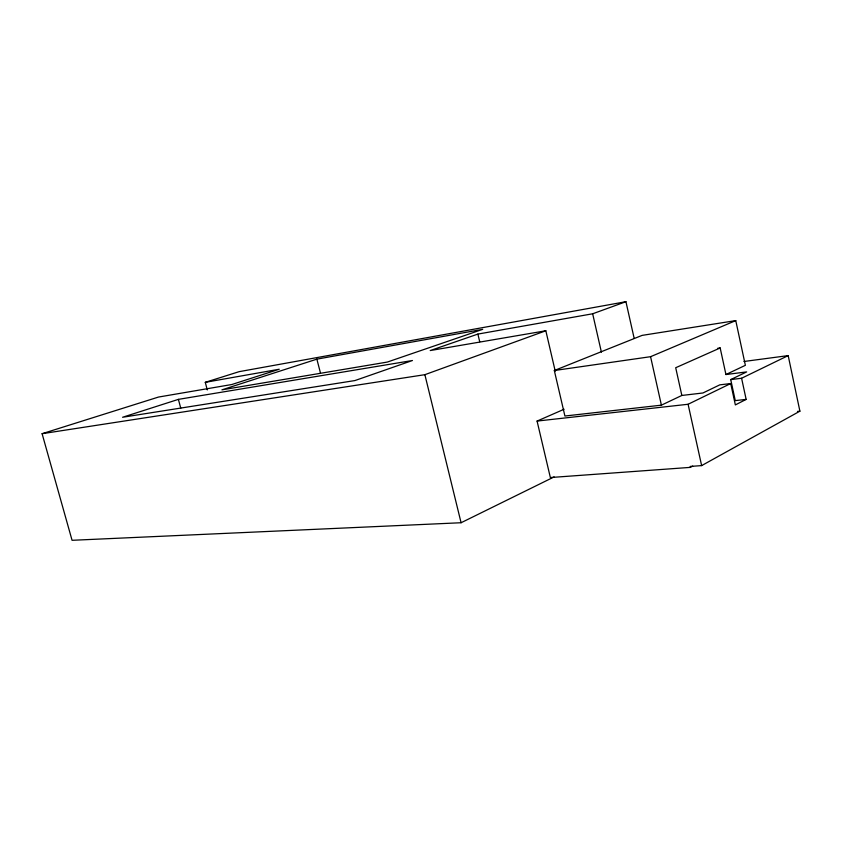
<?xml version="1.0" encoding="UTF-8"?>
<svg xmlns="http://www.w3.org/2000/svg" width="842" height="842" viewBox="0 0 842 842"><rect width="100%" height="100%" fill="white"/><g stroke="black" fill="none" stroke-linecap="round" stroke-linejoin="round"><path stroke-width="1.26" d="M564.087 409.254L537.07 421.074L550.352 477.54L690.408 467.373L690.198 466.436L701.639 465.605L799.9 411.17L788.186 355.608L743.928 361.492M690.408 467.373L692.703 466.11M788.186 355.608L741.591 378.258L746.149 399.403L735.35 404.918L730.719 383.542L719.794 384.857L702.933 392.982L681.841 395.456L661.402 405.16L564.908 416.022L554.32 370.522L642.13 335.379L735.761 320.602L745.37 365.312L725.941 374.532L720.173 347.957L717.584 348.325M207.29 389.93L205.28 382.331L279.239 369.238L231.834 384.51L158.506 397.056L42.1 433.704L72.065 540.301L461.079 522.735L554.11 476.909M537.07 421.074L688.093 404.265L730.719 383.542M746.149 399.403L735.266 400.603L730.719 379.595L746.654 371.911L725.941 374.532M720.173 347.957L675.705 367.733L681.841 395.456M554.32 370.522L650.571 356.692L735.761 320.602M42.1 433.704L424.873 374.679L545.837 330.769L555.257 371.28M545.837 330.769L430.23 350.556L477.888 334.085L592.663 313.782L625.932 301.699L634.163 338.347M316.866 359.145L221.92 389.857L387.299 362.071L482.708 329.338L316.866 359.145L320.465 373.006M178.399 399.371L122.574 417.264L354.924 380.563L412.443 360.513L178.399 399.371L180.756 408.202M205.28 382.331L239.117 371.669L625.932 301.699M730.719 379.595L741.591 378.258M797.469 411.422L799.9 411.17M424.873 374.679L461.079 522.735M477.888 334.085L479.708 341.694M592.663 313.782L601.399 352.145M650.571 356.692L661.402 405.16M688.093 404.265L701.639 465.605"/></g></svg>
